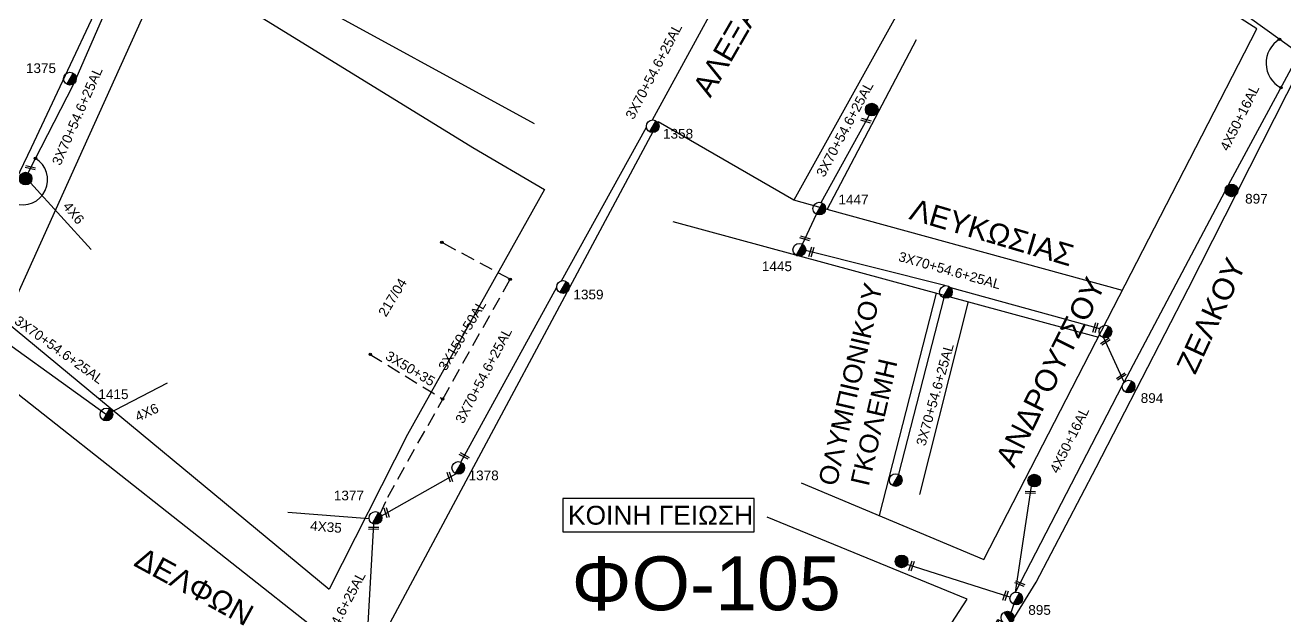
# Model space of a CAD drawing. Header units: millimetres. Extents: x 5016 to 7282, y 2879 to 3911.
# Drawn here: x 6036.2 to 6270, y 3418.6 to 3528.2 of the extents above; entities that cross this region are included whole.
import ezdxf

# ---------------------------------------------------------------- set-up
doc = ezdxf.new("R2010")
doc.units = ezdxf.units.MM
doc.linetypes.add('DASHED', pattern=[19.05, 12.7, -6.35])
for name, color, linetype in [('Άγνωστα', 7, 'Continuous'), ('Γέφυρες Εναέριου Δικτύου', 7, 'Continuous'), ('Γυμνά εναέρια ΧΤ και ΦΟΠ (3Φ)   4x50+16AL', 7, 'Continuous'), ('Επιγραφές - Σχήματα', 7, 'Continuous'), ('Καλώδια ΧΤ   3x150+50AL', 7, 'DASHED'), ('Μηχανική τομή', 7, 'Continuous'), ('Στύλος Ξύλινος', 7, 'Continuous'), ('Στύλος Ξύλινος @ 1', 7, 'Continuous'), ('Στύλος ΦΜ', 7, 'Continuous'), ('Στύλος ΦΜ @ 1', 7, 'Continuous'), ('Συνδέσεις', 7, 'Continuous'), ('Συνεστραμμένα ΧΤ   3x70+54.6+25 AL', 7, 'SYN_LINE'), ('Υποσταθμός εναέριος 2 στύλων', 7, 'Continuous'), ('Υποσταθμός πόλεως', 7, 'Continuous'), ('Υπόβαθρο ΔΕΗ', 7, 'Continuous')]:
    doc.layers.add(name, color=color, linetype=linetype)
doc.styles.get("Standard").update_dxf_attribs({"font": 'ARIAL.TTF'})
doc.linetypes.add('SYN_LINE', pattern='A,0.5,-0.0001,["/\\/\\/\\/",Standard,S=0.1,R=0,X=0,Y=-0.05],-0.25', length=0.7501)

# ---------------------------------------------------------------- blocks, each defined once
blk = doc.blocks.new('ΥΠΑΡΧΩΝ ΞΥΛΙΝΟΣ ΣΤΥΛΟΣ')
at = {"layer": 'Στύλος Ξύλινος'}
h = blk.add_hatch(color=7, dxfattribs=at)
h.paths.add_polyline_path([(-2.62, 0, 0.270008), (-1.29, -2.28), (1.3, 2.27, 0.576266)])
h.paths.add_polyline_path([(-1.29, -2.28, 0.574793), (2.62, 0, 0.268822), (1.3, 2.27)])
at = {"layer": 'Στύλος Ξύλινος', "color": 7}
blk.add_line((-1.29, -2.28), (1.3, 2.27), dxfattribs=at)
blk.add_circle((0, 0), 2.62, dxfattribs=at)
at = {"layer": 'Στύλος Ξύλινος', "flags": 4}
for tag, p in [('ΑΡΙΘΜΟΣ', (-4.91, 8.6)), ('ΤΥΠΟΣ', (-4.85, 3.39))]:
    blk.add_attdef(tag, p, '', height=4, dxfattribs=at)
blk = doc.blocks.new('ΥΠΑΡΧΩΝ ΤΣΙΜΕΝΤΕΝΙΟΣ ΣΤΥΛΟΣ')
at = {"layer": 'Στύλος ΦΜ'}
blk.add_hatch(color=7, dxfattribs=at).paths.add_polyline_path([(-1.29, -2.28, 0.574793), (2.62, 0, 0.268822), (1.3, 2.27)])
at = {"layer": 'Στύλος ΦΜ', "color": 7}
blk.add_line((-1.29, -2.28), (1.3, 2.27), dxfattribs=at)
blk.add_circle((0, 0), 2.62, dxfattribs=at)
at = {"layer": 'Στύλος ΦΜ', "flags": 4}
for tag, p in [('ΑΡΙΘΜΟΣ', (-4.68, 8.05)), ('ΤΥΠΟΣ', (-4.91, 3.03))]:
    blk.add_attdef(tag, p, '', height=4, dxfattribs=at)
blk = doc.blocks.new('ΥΠΟΣΤΑΘΜΟΣ ΕΝΑΕΡΙΟΣ ΕΠΙ 2 ΣΤΥΛΩΝ')
at = {"layer": 'Υποσταθμός εναέριος 2 στύλων', "linetype": 'Continuous'}
for points in [[(-11.97, -2.11, 0.574793), (-8.45, -0.07, 0.268822), (-9.64, 1.98)], [(9.68, -2.15, 0.574793), (13.19, -0.1, 0.268822), (12.01, 1.95)]]:
    blk.add_hatch(color=256, dxfattribs=at).paths.add_polyline_path(points)
for p, q in [((-11.97, -2.11), (-9.64, 1.98)), ((9.68, -2.15), (12.01, 1.95))]:
    blk.add_line(p, q, dxfattribs=at)
for centre in [(-10.81, -0.07), (10.84, -0.1)]:
    blk.add_circle(centre, 2.36, dxfattribs=at)
at = {"layer": 'Υποσταθμός πόλεως', "linetype": 'Continuous', "ltscale": 40}
blk.add_lwpolyline([(-8.57, 2.82), (8.57, 2.82), (8.57, -2.82), (-8.57, -2.82)], close=True, dxfattribs=at)
for points in [[(-5.75, 0), (-8.57, 2.82)], [(-8.57, -2.82), (-5.75, 0)], [(-5.75, 0), (5.75, 0)], [(5.75, 0), (8.57, 2.82)], [(8.57, -2.82), (5.75, 0)]]:
    blk.add_lwpolyline(points, dxfattribs=at)
at = {"layer": 'Υποσταθμός εναέριος 2 στύλων', "ltscale": 40, "flags": 1}
for tag, p in [('ΜΕΤΑΣΧΗΜΑΤΙΣΜΟΣ', (14.09, 2.51)), ('ΙΣΧΥΣ', (14.07, -0.28)), ('ΑΡΙΘΜΟΣ', (14.19, -3))]:
    blk.add_attdef(tag, p, '', height=1.8, dxfattribs=at)
blk = doc.blocks.new('ΜΗΧΑΝΙΚΗ ΤΟΜΗ')
at = {"layer": 'Μηχανική τομή', "ltscale": 40}
for p, q in [((-1.89, 0.78), (1.89, 0.78)), ((1.89, 0), (-1.89, 0))]:
    blk.add_line(p, q, dxfattribs=at)
blk = doc.blocks.new('_ΣΥΝΔΕΣΗ')
at = {"layer": 'Συνδέσεις', "linetype": 'SYN_LINE', "ltscale": 40}
blk.add_hatch(color=256, dxfattribs=at).paths.add_polyline_path([(0.5, -0.01, 1), (-0.5, -0.01, 1)])
at = {"layer": 'Συνδέσεις'}
blk.add_circle((0, -0.01), 0.5, dxfattribs=at)

msp = doc.modelspace()

# ---------------------------------------------------------------- linework, layer by layer
at = {"layer": 'Άγνωστα', "color": 30, "linetype": 'SYN_LINE', "lineweight": -3, "ltscale": 15}
msp.add_line((6051.27, 3455.97), (6062.61, 3461.83), dxfattribs=at)
at = {"layer": 'Άγνωστα', "color": 30, "linetype": 'SYN_LINE', "lineweight": -3, "ltscale": 20}
msp.add_lwpolyline([(6037.16, 3498.98), (6048.42, 3486.61)], dxfattribs=at)
at = {"layer": 'Άγνωστα', "color": 173, "linetype": 'DASHED', "lineweight": -3, "ltscale": 0.2}
msp.add_lwpolyline([(6100.25, 3467.13), (6113.69, 3458.83)], dxfattribs=at)
at = {"layer": 'Άγνωστα', "color": 1, "linetype": 'SYN_LINE', "lineweight": -3, "ltscale": 20}
for points in [[(6220.01, 3423), (6222.95, 3442.65)], [(6218.97, 3422.07), (6199.89, 3428.13)]]:
    msp.add_lwpolyline(points, dxfattribs=at)
at = {"layer": 'Άγνωστα', "color": 173, "linetype": 'SYN_LINE', "lineweight": -3, "ltscale": 20}
msp.add_lwpolyline([(6084.92, 3437.84), (6100.03, 3436.67)], dxfattribs=at)
at = {"layer": 'Γέφυρες Εναέριου Δικτύου', "lineweight": -3}
for centre, radius, start, end in [((6271.65, 3521.18), 5.16, 121.0802, 242.4013), ((6035.73, 3499.52), 4.64, 250.8961, 59.0517)]:
    msp.add_arc(centre, radius, start, end, dxfattribs=at)
at = {"layer": 'Γυμνά εναέρια ΧΤ και ΦΟΠ (3Φ)   4x50+16AL', "color": 1, "lineweight": -3}
for points in [[(6259.52, 3498.59), (6272.03, 3521.74)], [(6240.14, 3461.95), (6258.91, 3497.39)], [(6220.01, 3423), (6239.84, 3461.4)], [(6219.2, 3419.24), (6219.7, 3420.73)]]:
    msp.add_lwpolyline(points, dxfattribs=at)
at = {"layer": 'Επιγραφές - Σχήματα', "color": 190, "lineweight": -3}
msp.add_lwpolyline([(6135.99, 3434.2), (6171.5, 3434.2), (6171.5, 3440.37), (6135.99, 3440.37)], close=True, dxfattribs=at)
at = {"layer": 'Καλώδια ΧΤ   3x150+50AL', "color": 173, "lineweight": -3, "ltscale": 0.2}
msp.add_lwpolyline([(6102.09, 3437.54), (6103.51, 3440.66), (6113.69, 3458.83), (6126.21, 3481.07), (6113.52, 3487.91)], dxfattribs=at)
at = {"layer": 'Συνεστραμμένα ΧΤ   3x70+54.6+25 AL', "color": 173, "lineweight": -3, "ltscale": 20}
for points in [[(6152.64, 3510.64), (6172.23, 3546.56), (6172.23, 3546.56)], [(6135.75, 3480.77), (6151.49, 3509.3)], [(6117.03, 3447.15), (6134.85, 3479.62)], [(6102.32, 3437.15), (6116.13, 3444.98)], [(6099.66, 3413.89), (6100.92, 3435.63)]]:
    msp.add_lwpolyline(points, dxfattribs=at)
at = {"layer": 'Συνεστραμμένα ΧΤ   3x70+54.6+25 AL', "color": 30, "lineweight": -3, "ltscale": 20}
for points in [[(6045.69, 3518.3), (6056.94, 3544.2)], [(6036.73, 3500.82), (6045.24, 3517.36)], [(6025.32, 3474.64), (6051.27, 3455.97)]]:
    msp.add_lwpolyline(points, dxfattribs=at)
at = {"layer": 'Συνεστραμμένα ΧΤ   3x70+54.6+25 AL', "color": 1, "lineweight": -3, "ltscale": 20}
for points in [[(6271.94, 3523.47), (6245.92, 3542.22)], [(6183.94, 3495.3), (6183.94, 3495.3), (6192.83, 3511.47)], [(6206.85, 3479.88), (6181.04, 3486.41)], [(6235.62, 3471.85), (6207.97, 3479.48)], [(6206.68, 3477.61), (6198.26, 3444.89)]]:
    msp.add_lwpolyline(points, dxfattribs=at)
at = {"layer": 'Συνεστραμμένα ΧΤ   3x70+54.6+25 AL', "color": 1, "lineweight": -3, "ltscale": 5}
msp.add_lwpolyline([(6180.45, 3487.55), (6183.05, 3493.13)], dxfattribs=at)
at = {"layer": 'Συνεστραμμένα ΧΤ   3x70+54.6+25 AL', "color": 1, "lineweight": -3, "ltscale": 10}
msp.add_lwpolyline([(6240.14, 3461.95), (6236.4, 3470.21)], dxfattribs=at)
at = {"layer": 'Υπόβαθρο ΔΕΗ', "lineweight": -3}
msp.add_line((6032.53, 3473.31), (6092.62, 3423.59), dxfattribs=at)
for points in [[(6180.24, 3443.29), (6214.11, 3429.06), (6253.47, 3505.51), (6264.79, 3527.52), (6246.68, 3539.16), (6230.87, 3549.21), (6194.17, 3571.97), (6160.24, 3592.61), (6142, 3604.56), (6119.52, 3621.29), (6102.13, 3596.45), (6076.93, 3560.04), (6067.46, 3546.86), (6086.69, 3534.04), (6130.66, 3509.95)], [(5954.13, 3500.28), (6023.2, 3476.08), (6037.34, 3505.51), (6055.77, 3544.68), (5999.06, 3581.44), (5954.59, 3500.12)], [(6047.07, 3505.51), (6062.78, 3540.35), (6119.25, 3505.51), (6132.57, 3497.71), (6107.17, 3452.25), (6092.62, 3423.59), (6092.62, 3423.59)], [(6197.69, 3529.67), (6178.88, 3495.75)], [(6239.83, 3479.01), (6185.06, 3493.98), (6201.6, 3525.53)], [(6185.06, 3493.98), (6178.88, 3495.75), (6153.7, 3510.26), (6103.9, 3417.26), (6148.74, 3391.38), (6179.12, 3372.49), (6211.03, 3421.71), (6173.91, 3436.89)], [(6032.53, 3473.31), (6032.53, 3473.31), (6047.07, 3505.51)], [(6156.42, 3491.78), (6235.37, 3470.35)], [(6194.73, 3437.2), (6205.31, 3478.51)], [(6211.19, 3476.91), (6202.17, 3441.15)], [(6035.72, 3244.7), (6012.77, 3254.44), (6002.13, 3258.85), (6002.13, 3258.85), (5969.53, 3272.49), (5943.2, 3283.71), (5979.67, 3362.06), (5984.84, 3372.09), (6028.57, 3464.67), (6028.57, 3464.67), (6088.96, 3417.06), (6088.96, 3417.06), (6050.46, 3347.3), (5984.84, 3372.09)]]:
    msp.add_lwpolyline(points, dxfattribs=at)
msp.add_lwpolyline([(6241.67, 3378.22), (6223.67, 3346), (6188.3, 3367.12), (6223.83, 3424.84), (6234.95, 3446.11), (6252.05, 3479.26), (6272.62, 3519.91, -0.528302), (6274.34, 3520.14), (6295.15, 3503.2), (6312.72, 3487.14), (6332.23, 3467.59), (6346.55, 3452.62), (6367.63, 3427.86), (6389.38, 3403.82), (6331.36, 3348.39)], format="xyb", dxfattribs=at)

# ---------------------------------------------------------------- block references
at = {"layer": 'Μηχανική τομή', "lineweight": -3}
for p, xscale, yscale, zscale, rotation in [((6192.2, 3510.33), 0.4999999999998793, 0.4999999999998793, 0.4999999999998793, 343.3988898275566), ((6037.13, 3501.59), 0.499999999999676, 0.499999999999676, 0.499999999999676, 347.3040600040018), ((6180.87, 3488.46), 0.4999999999998793, 0.4999999999998793, 0.4999999999998793, 343.3988898275566), ((6182.29, 3486.09), 0.4999999999999805, 0.4999999999999805, 0.4999999999999805, 72.16191851326508), ((6235, 3472.02), 0.4999999999999805, 0.4999999999999805, 0.4999999999999805, 72.16191851326508), ((6236.8, 3469.33), 0.5000000000000462, 0.5000000000000462, 0.5000000000000462, 33.40441762404116), ((6239.73, 3462.87), 0.5000000000000462, 0.5000000000000462, 0.5000000000000462, 33.40441762404116), ((6117.75, 3448.46), 0.4999999999999303, 0.4999999999999303, 0.4999999999999303, 151.836795611057), ((6115.19, 3444.44), 0.4999999999998218, 0.4999999999998218, 0.4999999999998218, 107.5805392355692), ((6222.75, 3441.33), 0.5000000000002116, 0.5000000000002116, 0.5000000000002116, 358.6018021787338), ((6103.46, 3437.8), 0.4999999999998218, 0.4999999999998218, 0.4999999999998218, 107.5805392355692), ((6100.88, 3435.05), 0.4999999999996248, 0.4999999999996248, 0.4999999999996248, 180.3254433775503), ((6200.88, 3427.82), 0.5000000000002152, 0.5000000000002152, 0.5000000000002152, 70.96560969021772), ((6220.73, 3424.39), 0.5000000000001789, 0.5000000000001789, 0.5000000000001789, 338.2163052261268), ((6218.32, 3422.27), 0.5000000000002152, 0.5000000000002152, 0.5000000000002152, 70.96560969021772)]:
    msp.add_blockref('ΜΗΧΑΝΙΚΗ ΤΟΜΗ', p, dxfattribs=dict(at, xscale=xscale, yscale=yscale, zscale=zscale, rotation=rotation))
at = {"layer": 'Στύλος Ξύλινος @ 1', "lineweight": -3, "ltscale": 40, "xscale": 0.4499999999998181, "yscale": 0.4499999999998181, "zscale": 0.4499999999998181}
for p in [(6193.32, 3512.54), (6223.48, 3443.7), (6198.86, 3428.7)]:
    msp.add_blockref('ΥΠΑΡΧΩΝ ΞΥΛΙΝΟΣ ΣΤΥΛΟΣ', p, dxfattribs=at)
at = {"layer": 'Στύλος Ξύλινος @ 1', "lineweight": -3, "ltscale": 40}
ref = msp.add_blockref('ΥΠΑΡΧΩΝ ΞΥΛΙΝΟΣ ΣΤΥΛΟΣ', (6036.27, 3499.74), dxfattribs=dict(at, xscale=0.4499999999998181, yscale=0.4499999999998181, zscale=0.4499999999998181))
ref.add_attrib('ΤΥΠΟΣ', '1376', (6026.75, 3501.01), dxfattribs={"layer": 'Στύλος Ξύλινος', "height": 1.8, "flags": 4})
ref = msp.add_blockref('ΥΠΑΡΧΩΝ ΞΥΛΙΝΟΣ ΣΤΥΛΟΣ', (6260.08, 3497.56), dxfattribs=dict(at, xscale=0.4499999999998181, yscale=0.4499999999998181, zscale=0.4499999999998181))
ref.add_attrib('ΤΥΠΟΣ', '897', (6262.61, 3495.11), dxfattribs={"layer": 'Στύλος Ξύλινος', "height": 1.8, "flags": 4})
at = {"layer": 'Στύλος ΦΜ @ 1', "lineweight": -3, "ltscale": 40}
ref = msp.add_blockref('ΥΠΑΡΧΩΝ ΤΣΙΜΕΝΤΕΝΙΟΣ ΣΤΥΛΟΣ', (6044.51, 3518.29), dxfattribs=dict(at, xscale=0.4499999999998181, yscale=0.4499999999998181, zscale=0.4499999999998181))
ref.add_attrib('ΤΥΠΟΣ', '1375', (6036.33, 3519.33), dxfattribs={"layer": 'Στύλος ΦΜ', "height": 1.8, "flags": 4})
ref = msp.add_blockref('ΥΠΑΡΧΩΝ ΤΣΙΜΕΝΤΕΝΙΟΣ ΣΤΥΛΟΣ', (6152.66, 3509.46), dxfattribs=dict(at, xscale=0.4499999999998181, yscale=0.4499999999998181, zscale=0.4499999999998181))
ref.add_attrib('ΤΥΠΟΣ', '1358', (6154.57, 3507.17), dxfattribs={"layer": 'Στύλος ΦΜ', "height": 1.8, "flags": 4})
ref = msp.add_blockref('ΥΠΑΡΧΩΝ ΤΣΙΜΕΝΤΕΝΙΟΣ ΣΤΥΛΟΣ', (6183.56, 3494.19), dxfattribs=dict(at, xscale=0.4499999999998181, yscale=0.4499999999998181, zscale=0.4499999999998181))
ref.add_attrib('ΤΥΠΟΣ', '1447', (6187.13, 3494.96), dxfattribs={"layer": 'Στύλος ΦΜ', "height": 1.8, "flags": 4})
ref = msp.add_blockref('ΥΠΑΡΧΩΝ ΤΣΙΜΕΝΤΕΝΙΟΣ ΣΤΥΛΟΣ', (6179.87, 3486.53), dxfattribs=dict(at, xscale=0.4499999999998181, yscale=0.4499999999998181, zscale=0.4499999999998181))
ref.add_attrib('ΤΥΠΟΣ', '1445', (6172.92, 3482.57), dxfattribs={"layer": 'Στύλος ΦΜ', "height": 1.8, "flags": 4})
ref = msp.add_blockref('ΥΠΑΡΧΩΝ ΤΣΙΜΕΝΤΕΝΙΟΣ ΣΤΥΛΟΣ', (6136.03, 3479.63), dxfattribs=dict(at, xscale=0.4499999999998181, yscale=0.4499999999998181, zscale=0.4499999999998181))
ref.add_attrib('ΤΥΠΟΣ', '1359', (6137.94, 3477.34), dxfattribs={"layer": 'Στύλος ΦΜ', "height": 1.8, "flags": 4})
at = {"layer": 'Στύλος ΦΜ @ 1', "lineweight": -3, "ltscale": 40, "xscale": 0.4499999999998181, "yscale": 0.4499999999998181, "zscale": 0.4499999999998181}
for p in [(6207.07, 3478.72), (6236.69, 3471.35), (6197.77, 3443.81)]:
    msp.add_blockref('ΥΠΑΡΧΩΝ ΤΣΙΜΕΝΤΕΝΙΟΣ ΣΤΥΛΟΣ', p, dxfattribs=at)
at = {"layer": 'Στύλος ΦΜ @ 1', "lineweight": -3, "ltscale": 40}
ref = msp.add_blockref('ΥΠΑΡΧΩΝ ΤΣΙΜΕΝΤΕΝΙΟΣ ΣΤΥΛΟΣ', (6240.99, 3461.14), dxfattribs=dict(at, xscale=0.4499999999998181, yscale=0.4499999999998181, zscale=0.4499999999998181))
ref.add_attrib('ΤΥΠΟΣ', '894', (6243.23, 3458.12), dxfattribs={"layer": 'Στύλος ΦΜ', "height": 1.8, "flags": 4})
ref = msp.add_blockref('ΥΠΑΡΧΩΝ ΤΣΙΜΕΝΤΕΝΙΟΣ ΣΤΥΛΟΣ', (6051.27, 3455.97), dxfattribs=dict(at, xscale=0.4499999999998181, yscale=0.4499999999998181, zscale=0.4499999999998181))
ref.add_attrib('ΤΥΠΟΣ', '1415', (6049.78, 3458.83), dxfattribs={"layer": 'Στύλος ΦΜ', "height": 1.8, "flags": 4})
ref = msp.add_blockref('ΥΠΑΡΧΩΝ ΤΣΙΜΕΝΤΕΝΙΟΣ ΣΤΥΛΟΣ', (6116.58, 3446.07), dxfattribs=dict(at, xscale=0.4499999999998181, yscale=0.4499999999998181, zscale=0.4499999999998181))
ref.add_attrib('ΤΥΠΟΣ', '1378', (6118.49, 3443.77), dxfattribs={"layer": 'Στύλος ΦΜ', "height": 1.8, "flags": 4})
ref = msp.add_blockref('ΥΠΑΡΧΩΝ ΤΣΙΜΕΝΤΕΝΙΟΣ ΣΤΥΛΟΣ', (6101.21, 3436.77), dxfattribs=dict(at, xscale=0.4499999999998181, yscale=0.4499999999998181, zscale=0.4499999999998181))
ref.add_attrib('ΤΥΠΟΣ', '1377', (6093.48, 3440.04), dxfattribs={"layer": 'Στύλος ΦΜ', "height": 1.8, "flags": 4})
ref = msp.add_blockref('ΥΠΑΡΧΩΝ ΤΣΙΜΕΝΤΕΝΙΟΣ ΣΤΥΛΟΣ', (6220.12, 3421.83), dxfattribs=dict(at, xscale=0.4499999999998181, yscale=0.4499999999998181, zscale=0.4499999999998181))
ref.add_attrib('ΤΥΠΟΣ', '895', (6222.36, 3418.8), dxfattribs={"layer": 'Στύλος ΦΜ', "height": 1.8, "flags": 4})
at = {"layer": 'Συνδέσεις', "lineweight": -3, "xscale": 0.4499999999998181, "yscale": 0.4499999999998181, "zscale": 0.4499999999998181}
for p in [(6268.99, 3525.6), (6269.26, 3516.62), (6038.11, 3503.5), (6113.52, 3487.91), (6126.21, 3481.07), (6100.25, 3467.13), (6113.69, 3458.83)]:
    msp.add_blockref('_ΣΥΝΔΕΣΗ', p, dxfattribs=at)
at = {"layer": 'Υποσταθμός εναέριος 2 στύλων', "lineweight": -3, "xscale": 0.4999999999999867, "yscale": 0.4999999999999867, "zscale": 0.4999999999999867, "rotation": 62.75130654608367}
msp.add_blockref('ΥΠΟΣΤΑΘΜΟΣ ΕΝΑΕΡΙΟΣ ΕΠΙ 2 ΣΤΥΛΩΝ', (6215.98, 3413.5), dxfattribs=at)

# ---------------------------------------------------------------- texts
at = {"layer": 'Γυμνά εναέρια ΧΤ και ΦΟΠ (3Φ)   4x50+16AL', "color": 7, "lineweight": -3, "char_height": 1.8, "width": 168.3718, "attachment_point": 1, "rotation": 63.6945}
for insert in [(6257.85, 3505.52), (6226.27, 3445.7)]:
    msp.add_mtext('4X50+16AL', dxfattribs=dict(at, insert=insert))
at = {"layer": 'Επιγραφές - Σχήματα', "color": 7, "lineweight": -3, "attachment_point": 1}
for s, insert, char_height, width, rotation in [('ΑΛΕΞΑΝΔΡΙΝΟΥ', (6159.89, 3516.59), 4, 168.3718, 59.9798), ('4X6', (6044.47, 3495.68), 1.8, 168.3718, 309.365), ('ΛΕΥΚΩΣΙΑΣ', (6201.19, 3496.11), 4, 168.3718, 343.5695), ('ΖΕΛΚΟΥ', (6249.71, 3464.88), 4, 168.3718, 65.153), ('217/04', (6101.61, 3474.87), 1.8, 168.3718, 58.761), ('217/04', (6101.61, 3474.87), 1.8, 168.3718, 58.761), ('ΑΝΔΡΟΥΤΣΟΥ', (6216.13, 3447.66), 4, 168.3718, 63.4463), ('ΟΛΥΜΠΙΟΝΙΚΟΥ\\P ΓΚΟΛΕΜΗ', (6183.34, 3443.3), 3.5, 57.3633, 77.0106), ('3X50+35', (6103.8, 3467.89), 1.8, 168.3718, 329.0114), ('4X6', (6056.35, 3456.27), 1.8, 168.3718, 24.5555), ('4X35', (6089.18, 3436.26), 1.8, 168.3718, 355.3572), ('ΔΕΛΦΩΝ', (6058.06, 3431.52), 4, 168.3718, 331.4005)]:
    msp.add_mtext(s, dxfattribs=dict(at, insert=insert, char_height=char_height, width=width, rotation=rotation))
at = {"layer": 'Επιγραφές - Σχήματα', "color": 190, "lineweight": -3, "insert": (6136.94, 3439.03), "char_height": 3.5, "width": 35.1311, "attachment_point": 1}
msp.add_mtext('KOINH ΓΕΙΩΣΗ', dxfattribs=at)
at = {"layer": 'Επιγραφές - Σχήματα', "color": 7, "lineweight": -3, "insert": (6137.59, 3429.64), "char_height": 10, "width": 168.3718, "attachment_point": 1}
msp.add_mtext('ΦΟ-105', dxfattribs=at)
at = {"layer": 'Καλώδια ΧΤ   3x150+50AL', "color": 7, "lineweight": -3, "insert": (6112.75, 3464.87), "char_height": 1.8, "width": 168.3718, "attachment_point": 1, "rotation": 58.9561}
msp.add_mtext('3X150+50AL', dxfattribs=at)
at = {"layer": 'Συνεστραμμένα ΧΤ   3x70+54.6+25 AL', "color": 7, "lineweight": -3, "char_height": 1.8, "width": 168.3718, "attachment_point": 1}
for insert, rotation in [((6147.5, 3511.4), 62.3006), ((6041.09, 3502.76), 66.2141), ((6182.9, 3500.71), 61.8919), ((6198.61, 3486.23), 344.2588), ((6035.09, 3474.43), 324.2284), ((6115.92, 3454.96), 62.3006), ((6201.52, 3450.49), 74.2588), ((6088.76, 3409.7), 62.3006)]:
    msp.add_mtext('3X70+54.6+25AL', dxfattribs=dict(at, insert=insert, rotation=rotation))

doc.saveas('drawing.dxf')
